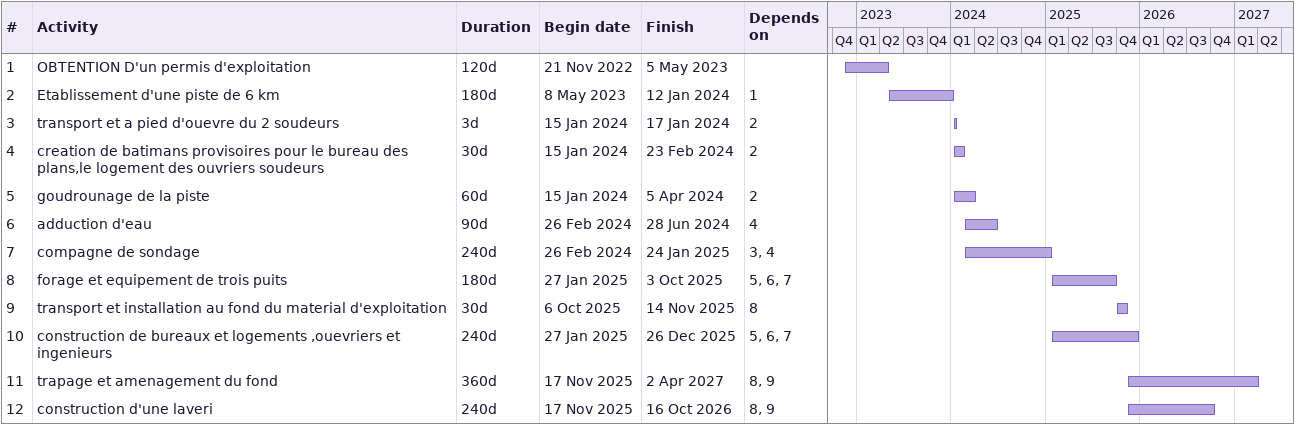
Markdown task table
| ID | Task | Duration | Start | Finish | Predecessors |
|---|---|---|---|---|---|
| 1 | OBTENTION D'un permis d'exploitation | 120d | 2022-11-21 | 2023-05-05 |  |
| 2 | Etablissement d'une piste de 6 km | 180d | 2023-05-08 | 2024-01-12 | 1 |
| 3 | transport et a pied d'ouevre du 2 soudeurs | 3d | 2024-01-15 | 2024-01-17 | 2 |
| 4 | creation de batimans provisoires pour le bureau des plans,le logement des ouvriers soudeurs | 30d | 2024-01-15 | 2024-02-23 | 2 |
| 5 | goudrounage de la piste | 60d | 2024-01-15 | 2024-04-05 | 2 |
| 6 | adduction d'eau | 90d | 2024-02-26 | 2024-06-28 | 4 |
| 7 | compagne de sondage | 240d | 2024-02-26 | 2025-01-24 | 3, 4 |
| 8 | forage et equipement de trois puits | 180d | 2025-01-27 | 2025-10-03 | 5, 6, 7 |
| 9 | transport et installation au fond du material d'exploitation | 30d | 2025-10-06 | 2025-11-14 | 8 |
| 10 | construction de bureaux et logements ,ouevriers et ingenieurs | 240d | 2025-01-27 | 2025-12-26 | 5, 6, 7 |
| 11 | trapage et amenagement du fond | 360d | 2025-11-17 | 2027-04-02 | 8, 9 |
| 12 | construction d'une laveri | 240d | 2025-11-17 | 2026-10-16 | 8, 9 |
